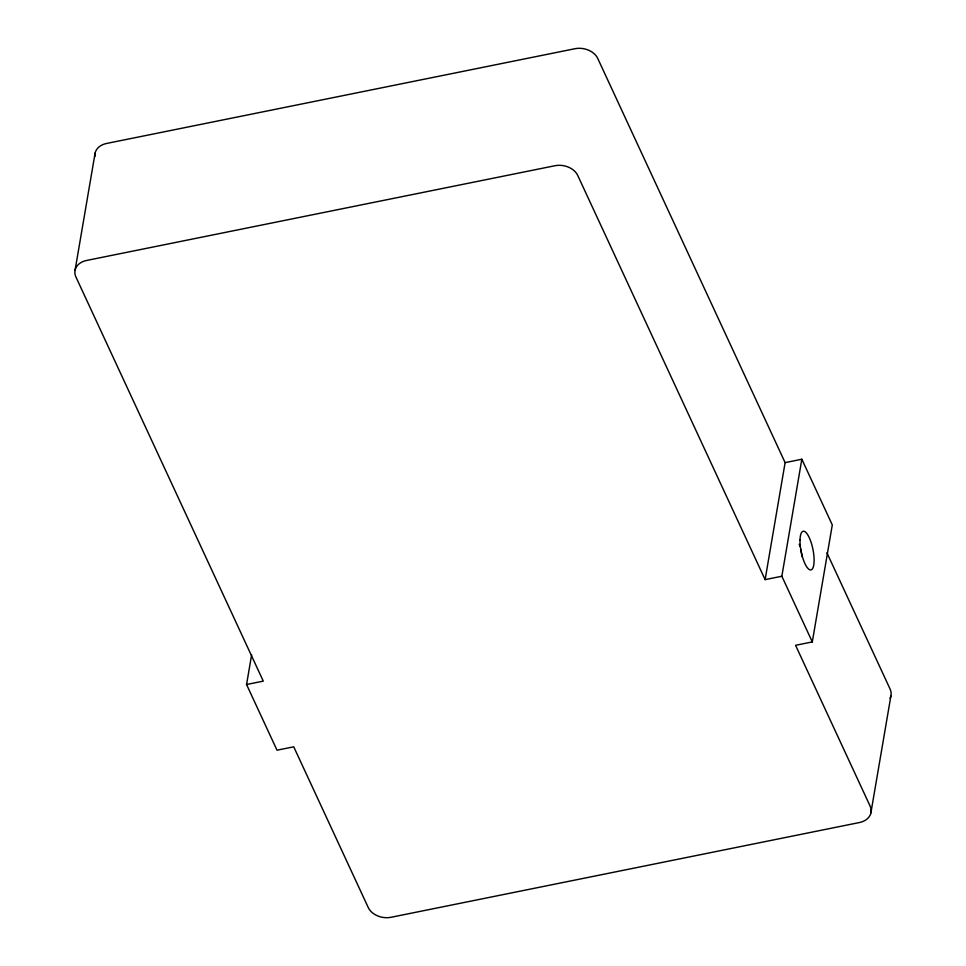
<?xml version="1.0" encoding="UTF-8"?>
<svg xmlns="http://www.w3.org/2000/svg" width="966" height="966" viewBox="0 0 966 966"><rect width="100%" height="100%" fill="white"/><g stroke="black" fill="none" stroke-linecap="round" stroke-linejoin="round"><path stroke-width="1.45" d="M75.119 269.961L95.127 152.966M801.84 459.236L781.844 576.243L765.12 579.624L785.117 462.629L801.84 459.236L832.294 524.924L812.297 641.919L795.573 645.312L870.076 806.018A17.919 13.415 9.7 0 1 859.438 822.537L391.061 917.277A17.919 13.415 9.7 0 1 368.239 907.521L293.736 746.815L277.013 750.196L246.559 684.52L251.619 654.888M870.873 813.034L890.881 696.039M246.559 684.52L263.283 681.127L75.928 276.988A17.919 13.415 9.7 0 1 86.566 260.47L554.943 165.729A17.919 13.415 9.7 0 1 577.753 175.486L765.12 579.624M785.117 462.629L597.761 58.479A17.919 13.415 9.7 0 0 574.939 48.723L106.562 143.463A17.919 13.415 9.7 0 0 94.922 156.468M826.932 552.818L890.072 689.012A17.919 13.415 9.7 0 1 890.072 698.249M781.844 576.243L812.297 641.919M799.22 544.256A19.706 5.989 78.6 0 1 799.957 546.587M800.621 549.026A19.706 5.989 78.6 0 1 802.009 556.585M800.029 539.958A19.706 5.989 78.6 0 0 810.257 569.904A19.706 5.989 78.6 0 0 810.933 541.89A19.706 5.989 78.6 0 0 800.029 539.958"/></g></svg>
